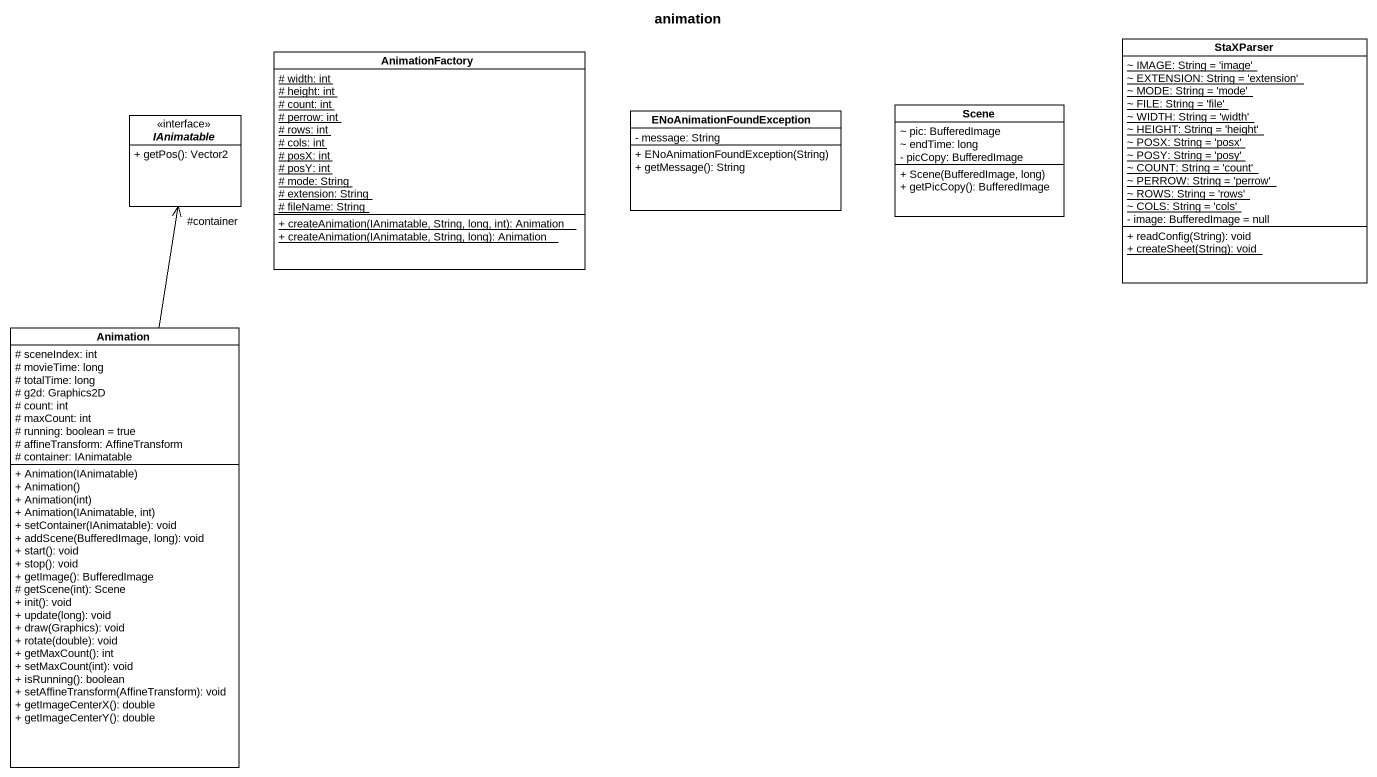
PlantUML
@startuml
title animation
hide circle
hide empty members
skinparam classAttributeIconSize 0
class AnimationFactory {
  {static} # width: int
  {static} # height: int
  {static} # count: int
  {static} # perrow: int
  {static} # rows: int
  {static} # cols: int
  {static} # posX: int
  {static} # posY: int
  {static} # mode: String
  {static} # extension: String
  {static} # fileName: String
  {static} + createAnimation(IAnimatable, String, long, int): Animation
  {static} + createAnimation(IAnimatable, String, long): Animation
}
class StaXParser {
  {static} ~ IMAGE: String = 'image'
  {static} ~ EXTENSION: String = 'extension'
  {static} ~ MODE: String = 'mode'
  {static} ~ FILE: String = 'file'
  {static} ~ WIDTH: String = 'width'
  {static} ~ HEIGHT: String = 'height'
  {static} ~ POSX: String = 'posx'
  {static} ~ POSY: String = 'posy'
  {static} ~ COUNT: String = 'count'
  {static} ~ PERROW: String = 'perrow'
  {static} ~ ROWS: String = 'rows'
  {static} ~ COLS: String = 'cols'
  - image: BufferedImage = null
  + readConfig(String): void
  {static} + createSheet(String): void
}
class ENoAnimationFoundException {
  - message: String
  + ENoAnimationFoundException(String)
  + getMessage(): String
}
class Scene {
  ~ pic: BufferedImage
  ~ endTime: long
  - picCopy: BufferedImage
  + Scene(BufferedImage, long)
  + getPicCopy(): BufferedImage
}
interface IAnimatable <<interface>> {
  + getPos(): Vector2
}
class Animation {
  # sceneIndex: int
  # movieTime: long
  # totalTime: long
  # g2d: Graphics2D
  # count: int
  # maxCount: int
  # running: boolean = true
  # affineTransform: AffineTransform
  # container: IAnimatable
  + Animation(IAnimatable)
  + Animation()
  + Animation(int)
  + Animation(IAnimatable, int)
  + setContainer(IAnimatable): void
  + addScene(BufferedImage, long): void
  + start(): void
  + stop(): void
  + getImage(): BufferedImage
  # getScene(int): Scene
  + init(): void
  + update(long): void
  + draw(Graphics): void
  + rotate(double): void
  + getMaxCount(): int
  + setMaxCount(int): void
  + isRunning(): boolean
  + setAffineTransform(AffineTransform): void
  + getImageCenterX(): double
  + getImageCenterY(): double
}
Animation -up-> "#container" IAnimatable
@enduml
